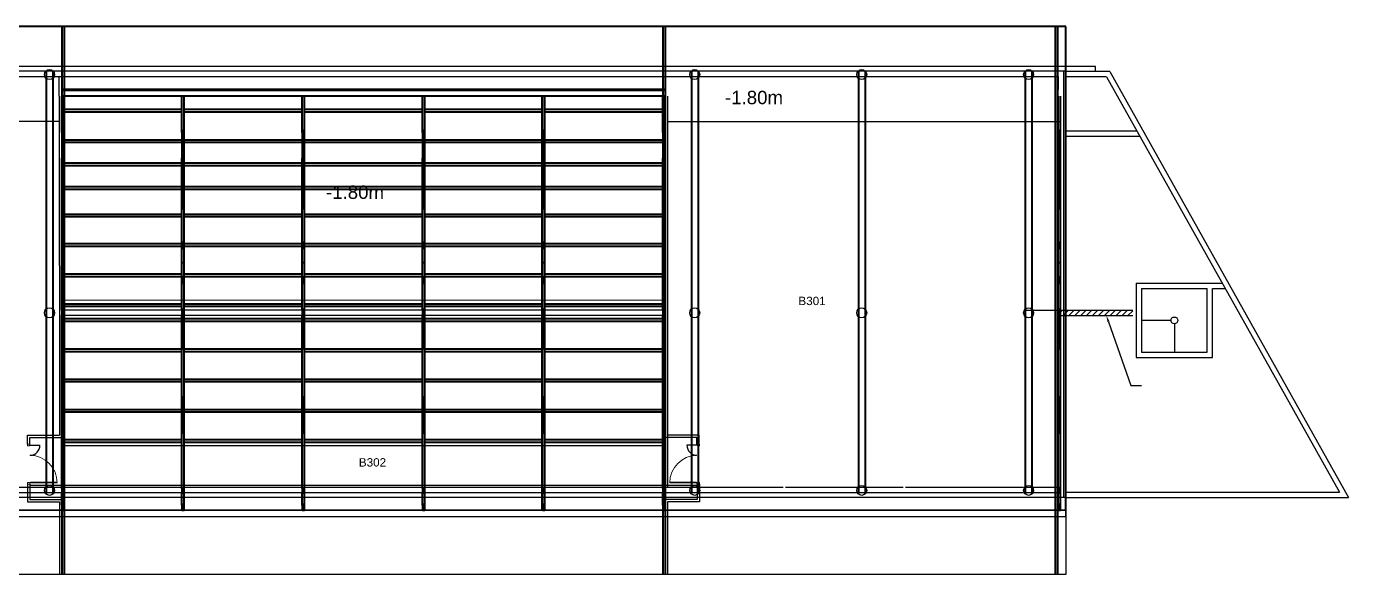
# Model space of a CAD drawing. Header units: millimetres. Extents: x 2006 to 2122, y 764 to 933.
# Drawn here: x 2053.17 to 2092.76, y 916.21 to 932.62 of the extents above; entities that cross this region are included whole.
import ezdxf

# ---------------------------------------------------------------- set-up
doc = ezdxf.new("R2010")
doc.units = ezdxf.units.MM
doc.linetypes.add('CACHE', pattern=[0.375, 0.25, -0.125])
for name, color, linetype in [('-1.80', 3, 'Continuous'), ('B14_Cloisonnement existant', 4, 'Continuous'), ('B14_Maçonnerie céée', 5, 'Continuous'), ('B14_Maçonnerie Existante', 5, 'Continuous'), ('B14_Menuiseries intérieures', 251, 'Continuous'), ('B14_Numérotation locaux', 251, 'Continuous'), ('B14_Platelage combles', 30, 'Continuous'), ('Nom. Texte', 250, 'Continuous')]:
    doc.layers.add(name, color=color, linetype=linetype)
doc.layers.add('B14_Charpente', color=44, linetype='Continuous', lineweight=40)
doc.styles.get("Standard").update_dxf_attribs({"font": 'arial.ttf'})

msp = doc.modelspace()

# ---------------------------------------------------------------- linework, layer by layer
at = {"layer": '-1.80'}
for p, q in [((2054.15, 930.53), (2054.15, 931.113)), ((2043.57, 929.774), (2054.151, 929.779)), ((2072.37, 929.771), (2084.135, 929.771)), ((2054.223, 924.425), (2072.297, 924.432)), ((2072.365, 920.385), (2072.365, 918.814))]:
    msp.add_line(p, q, dxfattribs=at)
at = {"layer": 'B14_Charpente'}
for p, q in [((2084.295, 932.617), (2006.757, 932.617)), ((2054.225, 932.617), (2054.225, 916.208)), ((2054.295, 932.617), (2054.295, 916.208)), ((2072.225, 932.617), (2072.225, 916.208)), ((2072.295, 932.617), (2072.295, 916.208)), ((2083.97, 932.617), (2083.97, 916.208)), ((2084.04, 932.617), (2084.04, 916.208)), ((2084.295, 930.53), (2084.295, 932.617)), ((2053.76, 931.274), (2053.76, 918.654)), ((2053.96, 931.274), (2053.96, 918.654)), ((2073.08, 931.274), (2073.08, 918.654)), ((2073.28, 931.274), (2073.28, 918.654)), ((2078.08, 931.274), (2078.08, 918.654)), ((2078.28, 931.274), (2078.28, 918.654)), ((2083.08, 931.274), (2083.08, 918.654)), ((2083.28, 931.274), (2083.28, 918.654)), ((2072.295, 930.725), (2054.225, 930.725)), ((2072.295, 930.695), (2054.225, 930.695)), ((2072.295, 930.531), (2054.225, 930.533)), ((2054.225, 929.499), (2054.225, 930.53)), ((2054.295, 929.499), (2054.295, 930.53)), ((2057.825, 929.499), (2057.825, 930.53)), ((2057.895, 929.499), (2057.895, 930.53)), ((2061.425, 929.499), (2061.425, 930.53)), ((2061.495, 929.499), (2061.495, 930.53)), ((2065.025, 929.499), (2065.025, 930.53)), ((2065.095, 929.499), (2065.095, 930.53)), ((2068.625, 929.499), (2068.625, 930.53)), ((2068.695, 929.499), (2068.695, 930.53)), ((2072.225, 929.499), (2072.225, 930.53)), ((2072.295, 929.499), (2072.295, 930.53)), ((2084.065, 929.499), (2084.065, 930.53)), ((2084.135, 929.499), (2084.135, 930.53)), ((2057.825, 930.129), (2054.295, 930.129)), ((2057.825, 930.054), (2054.295, 930.054)), ((2061.425, 930.129), (2057.895, 930.129)), ((2061.425, 930.054), (2057.895, 930.054)), ((2065.025, 930.129), (2061.495, 930.129)), ((2065.025, 930.054), (2061.495, 930.054)), ((2068.625, 930.129), (2065.095, 930.129)), ((2068.625, 930.054), (2065.095, 930.054)), ((2072.225, 930.129), (2068.695, 930.129)), ((2072.225, 930.054), (2068.695, 930.054)), ((2054.225, 928.614), (2054.295, 929.499)), ((2054.295, 928.614), (2054.225, 929.499)), ((2057.825, 929.214), (2054.295, 929.214)), ((2057.825, 928.614), (2057.895, 929.499)), ((2057.895, 928.614), (2057.825, 929.499)), ((2061.425, 929.214), (2057.895, 929.214)), ((2061.425, 928.614), (2061.495, 929.499)), ((2061.495, 928.614), (2061.425, 929.499)), ((2065.025, 929.214), (2061.495, 929.214)), ((2065.025, 928.614), (2065.095, 929.499)), ((2065.095, 928.614), (2065.025, 929.499)), ((2068.625, 929.214), (2065.095, 929.214)), ((2068.625, 928.614), (2068.695, 929.499)), ((2068.695, 928.614), (2068.625, 929.499)), ((2072.225, 929.214), (2068.695, 929.214)), ((2072.225, 928.614), (2072.295, 929.499)), ((2072.295, 928.614), (2072.225, 929.499)), ((2084.065, 928.614), (2084.135, 929.499)), ((2084.135, 928.614), (2084.065, 929.499)), ((2057.825, 929.139), (2054.295, 929.139)), ((2061.425, 929.139), (2057.895, 929.139)), ((2065.025, 929.139), (2061.495, 929.139)), ((2068.625, 929.139), (2065.095, 929.139)), ((2072.225, 929.139), (2068.695, 929.139)), ((2054.225, 924.139), (2054.225, 928.614)), ((2054.235, 928.614), (2054.235, 927.345)), ((2054.285, 927.345), (2054.285, 928.614)), ((2054.295, 924.139), (2054.295, 928.614)), ((2057.825, 928.519), (2054.295, 928.519)), ((2057.825, 928.444), (2054.295, 928.444)), ((2057.825, 924.139), (2057.825, 928.614)), ((2057.835, 928.614), (2057.835, 927.345)), ((2057.885, 927.345), (2057.885, 928.614)), ((2057.895, 924.139), (2057.895, 928.614)), ((2061.425, 928.519), (2057.895, 928.519)), ((2061.425, 928.444), (2057.895, 928.444)), ((2061.425, 924.139), (2061.425, 928.614)), ((2061.435, 928.614), (2061.435, 927.345)), ((2061.485, 927.345), (2061.485, 928.614)), ((2061.495, 924.139), (2061.495, 928.614)), ((2065.025, 928.519), (2061.495, 928.519)), ((2065.025, 928.444), (2061.495, 928.444)), ((2065.025, 924.139), (2065.025, 928.614)), ((2065.035, 928.614), (2065.035, 927.345)), ((2065.085, 927.345), (2065.085, 928.614)), ((2065.095, 924.139), (2065.095, 928.614)), ((2068.625, 928.519), (2065.095, 928.519)), ((2068.625, 928.444), (2065.095, 928.444)), ((2068.625, 924.139), (2068.625, 928.614)), ((2068.635, 928.614), (2068.635, 927.345)), ((2068.685, 927.345), (2068.685, 928.614)), ((2068.695, 924.139), (2068.695, 928.614)), ((2072.225, 928.519), (2068.695, 928.519)), ((2072.225, 928.444), (2068.695, 928.444)), ((2072.225, 924.139), (2072.225, 928.614)), ((2072.235, 928.614), (2072.235, 927.345)), ((2072.285, 927.345), (2072.285, 928.614)), ((2072.295, 924.139), (2072.295, 928.614)), ((2084.065, 924.139), (2084.065, 928.614)), ((2084.075, 928.614), (2084.075, 927.345)), ((2084.125, 927.345), (2084.125, 928.614)), ((2084.135, 924.139), (2084.135, 928.614)), ((2054.285, 928.129), (2054.235, 928.129)), ((2057.885, 928.129), (2057.835, 928.129)), ((2061.485, 928.129), (2061.435, 928.129)), ((2065.085, 928.129), (2065.035, 928.129)), ((2068.685, 928.129), (2068.635, 928.129)), ((2072.285, 928.129), (2072.235, 928.129)), ((2084.125, 928.129), (2084.075, 928.129)), ((2057.825, 927.814), (2054.295, 927.814)), ((2057.825, 927.739), (2054.295, 927.739)), ((2061.425, 927.814), (2057.895, 927.814)), ((2061.425, 927.739), (2057.895, 927.739)), ((2065.025, 927.814), (2061.495, 927.814)), ((2065.025, 927.739), (2061.495, 927.739)), ((2068.625, 927.814), (2065.095, 927.814)), ((2068.625, 927.739), (2065.095, 927.739)), ((2072.225, 927.814), (2068.695, 927.814)), ((2072.225, 927.739), (2068.695, 927.739)), ((2054.235, 927.171), (2054.285, 927.345)), ((2054.285, 927.171), (2054.235, 927.345)), ((2057.835, 927.171), (2057.885, 927.345)), ((2057.885, 927.171), (2057.835, 927.345)), ((2061.435, 927.171), (2061.485, 927.345)), ((2061.485, 927.171), (2061.435, 927.345)), ((2065.035, 927.171), (2065.085, 927.345)), ((2065.085, 927.171), (2065.035, 927.345)), ((2068.635, 927.171), (2068.685, 927.345)), ((2068.685, 927.171), (2068.635, 927.345)), ((2072.235, 927.171), (2072.285, 927.345)), ((2072.285, 927.171), (2072.235, 927.345)), ((2084.075, 927.171), (2084.125, 927.345)), ((2084.125, 927.171), (2084.075, 927.345)), ((2057.825, 926.989), (2054.295, 926.989)), ((2057.825, 926.914), (2054.295, 926.914)), ((2061.425, 926.989), (2057.895, 926.989)), ((2061.425, 926.914), (2057.895, 926.914)), ((2065.025, 926.989), (2061.495, 926.989)), ((2065.025, 926.914), (2061.495, 926.914)), ((2068.625, 926.989), (2065.095, 926.989)), ((2068.625, 926.914), (2065.095, 926.914)), ((2072.225, 926.989), (2068.695, 926.989)), ((2072.225, 926.914), (2068.695, 926.914)), ((2054.225, 925.975), (2054.295, 926.152)), ((2054.295, 925.975), (2054.225, 926.152)), ((2057.825, 926.104), (2054.295, 926.104)), ((2057.825, 925.975), (2057.895, 926.152)), ((2057.895, 925.975), (2057.825, 926.152)), ((2061.425, 926.104), (2057.895, 926.104)), ((2061.425, 925.975), (2061.495, 926.152)), ((2061.495, 925.975), (2061.425, 926.152)), ((2065.025, 926.104), (2061.495, 926.104)), ((2065.025, 925.975), (2065.095, 926.152)), ((2065.095, 925.975), (2065.025, 926.152)), ((2068.625, 926.104), (2065.095, 926.104)), ((2068.625, 925.975), (2068.695, 926.152)), ((2068.695, 925.975), (2068.625, 926.152)), ((2072.225, 926.104), (2068.695, 926.104)), ((2072.225, 925.975), (2072.295, 926.152)), ((2072.295, 925.975), (2072.225, 926.152)), ((2084.065, 925.975), (2084.135, 926.152)), ((2084.135, 925.975), (2084.065, 926.152)), ((2057.825, 926.029), (2054.295, 926.029)), ((2061.425, 926.029), (2057.895, 926.029)), ((2065.025, 926.029), (2061.495, 926.029)), ((2068.625, 926.029), (2065.095, 926.029)), ((2072.225, 926.029), (2068.695, 926.029)), ((2054.295, 925.545), (2054.225, 925.545)), ((2057.895, 925.545), (2057.825, 925.545)), ((2061.495, 925.545), (2061.425, 925.545)), ((2065.095, 925.545), (2065.025, 925.545)), ((2068.695, 925.545), (2068.625, 925.545)), ((2072.295, 925.545), (2072.225, 925.545)), ((2084.135, 925.545), (2084.065, 925.545)), ((2054.225, 924.928), (2054.295, 925.108)), ((2054.295, 924.928), (2054.225, 925.108)), ((2057.825, 925.199), (2054.295, 925.199)), ((2057.825, 925.124), (2054.295, 925.124)), ((2057.825, 924.928), (2057.895, 925.108)), ((2057.895, 924.928), (2057.825, 925.108)), ((2061.425, 925.199), (2057.895, 925.199)), ((2061.425, 925.124), (2057.895, 925.124)), ((2061.425, 924.928), (2061.495, 925.108)), ((2061.495, 924.928), (2061.425, 925.108)), ((2065.025, 925.199), (2061.495, 925.199)), ((2065.025, 925.124), (2061.495, 925.124)), ((2065.025, 924.928), (2065.095, 925.108)), ((2065.095, 924.928), (2065.025, 925.108)), ((2068.625, 925.199), (2065.095, 925.199)), ((2068.625, 925.124), (2065.095, 925.124)), ((2068.625, 924.928), (2068.695, 925.108)), ((2068.695, 924.928), (2068.625, 925.108)), ((2072.225, 925.199), (2068.695, 925.199)), ((2072.225, 925.124), (2068.695, 925.124)), ((2072.225, 924.928), (2072.295, 925.108)), ((2072.295, 924.928), (2072.225, 925.108)), ((2084.065, 924.928), (2084.135, 925.108)), ((2084.135, 924.928), (2084.065, 925.108)), ((2054.225, 923.949), (2054.295, 924.139)), ((2054.295, 923.949), (2054.225, 924.139)), ((2057.825, 924.304), (2054.295, 924.304)), ((2057.825, 924.229), (2054.295, 924.229)), ((2057.825, 923.949), (2057.895, 924.139)), ((2057.895, 923.949), (2057.825, 924.139)), ((2061.425, 924.304), (2057.895, 924.304)), ((2061.425, 924.229), (2057.895, 924.229)), ((2061.425, 923.949), (2061.495, 924.139)), ((2061.495, 923.949), (2061.425, 924.139)), ((2065.025, 924.304), (2061.495, 924.304)), ((2065.025, 924.229), (2061.495, 924.229)), ((2065.025, 923.949), (2065.095, 924.139)), ((2065.095, 923.949), (2065.025, 924.139)), ((2068.625, 924.304), (2065.095, 924.304)), ((2068.625, 924.229), (2065.095, 924.229)), ((2068.625, 923.949), (2068.695, 924.139)), ((2068.695, 923.949), (2068.625, 924.139)), ((2072.225, 924.304), (2068.695, 924.304)), ((2072.225, 924.229), (2068.695, 924.229)), ((2072.225, 923.949), (2072.295, 924.139)), ((2072.295, 923.949), (2072.225, 924.139)), ((2084.065, 923.949), (2084.135, 924.139)), ((2084.135, 923.949), (2084.065, 924.139)), ((2054.225, 918.794), (2054.225, 923.949)), ((2054.235, 923.156), (2054.235, 923.949)), ((2054.285, 923.156), (2054.285, 923.949)), ((2054.295, 918.794), (2054.295, 923.949)), ((2057.825, 923.859), (2054.295, 923.859)), ((2057.825, 923.784), (2054.295, 923.784)), ((2057.825, 918.794), (2057.825, 923.949)), ((2057.835, 923.156), (2057.835, 923.949)), ((2057.885, 923.156), (2057.885, 923.949)), ((2057.895, 918.794), (2057.895, 923.949)), ((2061.425, 923.859), (2057.895, 923.859)), ((2061.425, 923.784), (2057.895, 923.784)), ((2061.425, 918.794), (2061.425, 923.949)), ((2061.435, 923.156), (2061.435, 923.949)), ((2061.485, 923.156), (2061.485, 923.949)), ((2061.495, 918.794), (2061.495, 923.949)), ((2065.025, 923.859), (2061.495, 923.859)), ((2065.025, 923.784), (2061.495, 923.784)), ((2065.025, 918.794), (2065.025, 923.949)), ((2065.035, 923.156), (2065.035, 923.949)), ((2065.085, 923.156), (2065.085, 923.949)), ((2065.095, 918.794), (2065.095, 923.949)), ((2068.625, 923.859), (2065.095, 923.859)), ((2068.625, 923.784), (2065.095, 923.784)), ((2068.625, 918.794), (2068.625, 923.949)), ((2068.635, 923.156), (2068.635, 923.949)), ((2068.685, 923.156), (2068.685, 923.949)), ((2068.695, 918.794), (2068.695, 923.949)), ((2072.225, 923.859), (2068.695, 923.859)), ((2072.225, 923.784), (2068.695, 923.784)), ((2072.225, 918.794), (2072.225, 923.949)), ((2072.235, 923.156), (2072.235, 923.949)), ((2072.285, 923.156), (2072.285, 923.949)), ((2072.295, 918.794), (2072.295, 923.949)), ((2084.065, 918.794), (2084.065, 923.949)), ((2084.075, 923.156), (2084.075, 923.949)), ((2084.125, 923.156), (2084.125, 923.949)), ((2084.135, 918.794), (2084.135, 923.949)), ((2054.235, 922.98), (2054.285, 923.156)), ((2054.285, 922.98), (2054.235, 923.156)), ((2057.825, 922.954), (2054.295, 922.954)), ((2057.825, 922.879), (2054.295, 922.879)), ((2057.835, 922.98), (2057.885, 923.156)), ((2057.885, 922.98), (2057.835, 923.156)), ((2061.425, 922.954), (2057.895, 922.954)), ((2061.425, 922.879), (2057.895, 922.879)), ((2061.435, 922.98), (2061.485, 923.156)), ((2061.485, 922.98), (2061.435, 923.156)), ((2065.025, 922.954), (2061.495, 922.954)), ((2065.025, 922.879), (2061.495, 922.879)), ((2065.035, 922.98), (2065.085, 923.156)), ((2065.085, 922.98), (2065.035, 923.156)), ((2068.625, 922.954), (2065.095, 922.954)), ((2068.625, 922.879), (2065.095, 922.879)), ((2068.635, 922.98), (2068.685, 923.156)), ((2068.685, 922.98), (2068.635, 923.156)), ((2072.225, 922.954), (2068.695, 922.954)), ((2072.225, 922.879), (2068.695, 922.879)), ((2072.235, 922.98), (2072.285, 923.156)), ((2072.285, 922.98), (2072.235, 923.156)), ((2084.075, 922.98), (2084.125, 923.156)), ((2084.125, 922.98), (2084.075, 923.156)), ((2057.825, 922.049), (2054.295, 922.049)), ((2057.825, 921.974), (2054.295, 921.974)), ((2061.425, 922.049), (2057.895, 922.049)), ((2061.425, 921.974), (2057.895, 921.974)), ((2065.025, 922.049), (2061.495, 922.049)), ((2065.025, 921.974), (2061.495, 921.974)), ((2068.625, 922.049), (2065.095, 922.049)), ((2068.625, 921.974), (2065.095, 921.974)), ((2072.225, 922.049), (2068.695, 922.049)), ((2072.225, 921.974), (2068.695, 921.974)), ((2054.235, 921.414), (2054.285, 921.514)), ((2054.285, 921.414), (2054.235, 921.514)), ((2054.235, 921.414), (2054.235, 920.629)), ((2054.285, 920.629), (2054.285, 921.414)), ((2057.835, 921.414), (2057.885, 921.514)), ((2057.885, 921.414), (2057.835, 921.514)), ((2057.835, 921.414), (2057.835, 920.629)), ((2057.885, 920.629), (2057.885, 921.414)), ((2061.435, 921.414), (2061.485, 921.514)), ((2061.485, 921.414), (2061.435, 921.514)), ((2061.435, 921.414), (2061.435, 920.629)), ((2061.485, 920.629), (2061.485, 921.414)), ((2065.035, 921.414), (2065.085, 921.514)), ((2065.085, 921.414), (2065.035, 921.514)), ((2065.035, 921.414), (2065.035, 920.629)), ((2065.085, 920.629), (2065.085, 921.414)), ((2068.635, 921.414), (2068.685, 921.514)), ((2068.685, 921.414), (2068.635, 921.514)), ((2068.635, 921.414), (2068.635, 920.629)), ((2068.685, 920.629), (2068.685, 921.414)), ((2072.235, 921.414), (2072.285, 921.514)), ((2072.285, 921.414), (2072.235, 921.514)), ((2072.235, 921.414), (2072.235, 920.629)), ((2072.285, 920.629), (2072.285, 921.414)), ((2084.075, 921.414), (2084.125, 921.514)), ((2084.125, 921.414), (2084.075, 921.514)), ((2084.075, 921.414), (2084.075, 920.629)), ((2084.125, 920.629), (2084.125, 921.414)), ((2057.825, 921.144), (2054.295, 921.144)), ((2057.825, 921.069), (2054.295, 921.069)), ((2061.425, 921.144), (2057.895, 921.144)), ((2061.425, 921.069), (2057.895, 921.069)), ((2065.025, 921.144), (2061.495, 921.144)), ((2065.025, 921.069), (2061.495, 921.069)), ((2068.625, 921.144), (2065.095, 921.144)), ((2068.625, 921.069), (2065.095, 921.069)), ((2072.225, 921.144), (2068.695, 921.144)), ((2072.225, 921.069), (2068.695, 921.069)), ((2054.235, 920.455), (2054.285, 920.629)), ((2054.285, 920.455), (2054.235, 920.629)), ((2057.835, 920.455), (2057.885, 920.629)), ((2057.885, 920.455), (2057.835, 920.629)), ((2061.435, 920.455), (2061.485, 920.629)), ((2061.485, 920.455), (2061.435, 920.629)), ((2065.035, 920.455), (2065.085, 920.629)), ((2065.085, 920.455), (2065.035, 920.629)), ((2068.635, 920.455), (2068.685, 920.629)), ((2068.685, 920.455), (2068.635, 920.629)), ((2072.235, 920.455), (2072.285, 920.629)), ((2072.285, 920.455), (2072.235, 920.629)), ((2084.075, 920.455), (2084.125, 920.629)), ((2084.125, 920.455), (2084.075, 920.629)), ((2057.825, 920.239), (2054.295, 920.239)), ((2057.825, 920.164), (2054.295, 920.164)), ((2061.425, 920.239), (2057.895, 920.239)), ((2061.425, 920.164), (2057.895, 920.164)), ((2065.025, 920.239), (2061.495, 920.239)), ((2065.025, 920.164), (2061.495, 920.164)), ((2068.625, 920.239), (2065.095, 920.239)), ((2068.625, 920.164), (2065.095, 920.164)), ((2072.225, 920.239), (2068.695, 920.239)), ((2072.225, 920.164), (2068.695, 920.164)), ((2054.225, 918.654), (2054.295, 918.794)), ((2054.295, 918.654), (2054.225, 918.794)), ((2054.225, 918.304), (2054.225, 918.654)), ((2054.295, 918.304), (2054.295, 918.654)), ((2057.825, 918.654), (2057.895, 918.794)), ((2057.895, 918.654), (2057.825, 918.794)), ((2057.825, 918.304), (2057.825, 918.654)), ((2057.895, 918.304), (2057.895, 918.654)), ((2061.425, 918.654), (2061.495, 918.794)), ((2061.495, 918.654), (2061.425, 918.794)), ((2061.425, 918.304), (2061.425, 918.654)), ((2061.495, 918.304), (2061.495, 918.654)), ((2065.025, 918.654), (2065.095, 918.794)), ((2065.095, 918.654), (2065.025, 918.794)), ((2065.025, 918.304), (2065.025, 918.654)), ((2065.095, 918.304), (2065.095, 918.654)), ((2068.625, 918.654), (2068.695, 918.794)), ((2068.695, 918.654), (2068.625, 918.794)), ((2068.625, 918.304), (2068.625, 918.654)), ((2068.695, 918.304), (2068.695, 918.654)), ((2072.225, 918.654), (2072.295, 918.794)), ((2072.295, 918.654), (2072.225, 918.794)), ((2072.225, 918.304), (2072.225, 918.654)), ((2072.295, 918.304), (2072.295, 918.654)), ((2084.065, 918.654), (2084.135, 918.794)), ((2084.135, 918.654), (2084.065, 918.794)), ((2084.065, 918.304), (2084.065, 918.654)), ((2084.135, 918.304), (2084.135, 918.654)), ((2054.225, 918.133), (2054.295, 918.304)), ((2054.295, 918.133), (2054.225, 918.304)), ((2057.825, 918.133), (2057.895, 918.304)), ((2057.895, 918.133), (2057.825, 918.304)), ((2061.425, 918.133), (2061.495, 918.304)), ((2061.495, 918.133), (2061.425, 918.304)), ((2065.025, 918.133), (2065.095, 918.304)), ((2065.095, 918.133), (2065.025, 918.304)), ((2068.625, 918.133), (2068.695, 918.304)), ((2068.695, 918.133), (2068.625, 918.304)), ((2072.225, 918.133), (2072.295, 918.304)), ((2072.295, 918.133), (2072.225, 918.304)), ((2084.065, 918.133), (2084.135, 918.304)), ((2084.135, 918.133), (2084.065, 918.304))]:
    msp.add_line(p, q, dxfattribs=at)
for points in [[(2054.225, 928.614), (2054.295, 928.614), (2054.295, 929.499), (2054.225, 929.499)], [(2057.825, 928.614), (2057.895, 928.614), (2057.895, 929.499), (2057.825, 929.499)], [(2061.425, 928.614), (2061.495, 928.614), (2061.495, 929.499), (2061.425, 929.499)], [(2065.025, 928.614), (2065.095, 928.614), (2065.095, 929.499), (2065.025, 929.499)], [(2068.625, 928.614), (2068.695, 928.614), (2068.695, 929.499), (2068.625, 929.499)], [(2072.225, 928.614), (2072.295, 928.614), (2072.295, 929.499), (2072.225, 929.499)], [(2084.065, 928.614), (2084.135, 928.614), (2084.135, 929.499), (2084.065, 929.499)], [(2054.285, 927.345), (2054.235, 927.345), (2054.235, 927.171), (2054.285, 927.171)], [(2057.885, 927.345), (2057.835, 927.345), (2057.835, 927.171), (2057.885, 927.171)], [(2061.485, 927.345), (2061.435, 927.345), (2061.435, 927.171), (2061.485, 927.171)], [(2065.085, 927.345), (2065.035, 927.345), (2065.035, 927.171), (2065.085, 927.171)], [(2068.685, 927.345), (2068.635, 927.345), (2068.635, 927.171), (2068.685, 927.171)], [(2072.285, 927.345), (2072.235, 927.345), (2072.235, 927.171), (2072.285, 927.171)], [(2084.125, 927.345), (2084.075, 927.345), (2084.075, 927.171), (2084.125, 927.171)], [(2054.225, 925.975), (2054.295, 925.975), (2054.295, 926.152), (2054.225, 926.152)], [(2057.825, 925.975), (2057.895, 925.975), (2057.895, 926.152), (2057.825, 926.152)], [(2061.425, 925.975), (2061.495, 925.975), (2061.495, 926.152), (2061.425, 926.152)], [(2065.025, 925.975), (2065.095, 925.975), (2065.095, 926.152), (2065.025, 926.152)], [(2068.625, 925.975), (2068.695, 925.975), (2068.695, 926.152), (2068.625, 926.152)], [(2072.225, 925.975), (2072.295, 925.975), (2072.295, 926.152), (2072.225, 926.152)], [(2084.065, 925.975), (2084.135, 925.975), (2084.135, 926.152), (2084.065, 926.152)], [(2054.225, 924.928), (2054.295, 924.928), (2054.295, 925.108), (2054.225, 925.108)], [(2057.825, 924.928), (2057.895, 924.928), (2057.895, 925.108), (2057.825, 925.108)], [(2061.425, 924.928), (2061.495, 924.928), (2061.495, 925.108), (2061.425, 925.108)], [(2065.025, 924.928), (2065.095, 924.928), (2065.095, 925.108), (2065.025, 925.108)], [(2068.625, 924.928), (2068.695, 924.928), (2068.695, 925.108), (2068.625, 925.108)], [(2072.225, 924.928), (2072.295, 924.928), (2072.295, 925.108), (2072.225, 925.108)], [(2084.065, 924.928), (2084.135, 924.928), (2084.135, 925.108), (2084.065, 925.108)], [(2054.225, 923.949), (2054.295, 923.949), (2054.295, 924.139), (2054.225, 924.139)], [(2057.825, 923.949), (2057.895, 923.949), (2057.895, 924.139), (2057.825, 924.139)], [(2061.425, 923.949), (2061.495, 923.949), (2061.495, 924.139), (2061.425, 924.139)], [(2065.025, 923.949), (2065.095, 923.949), (2065.095, 924.139), (2065.025, 924.139)], [(2068.625, 923.949), (2068.695, 923.949), (2068.695, 924.139), (2068.625, 924.139)], [(2072.225, 923.949), (2072.295, 923.949), (2072.295, 924.139), (2072.225, 924.139)], [(2084.065, 923.949), (2084.135, 923.949), (2084.135, 924.139), (2084.065, 924.139)], [(2054.285, 923.156), (2054.235, 923.156), (2054.235, 922.98), (2054.285, 922.98)], [(2057.885, 923.156), (2057.835, 923.156), (2057.835, 922.98), (2057.885, 922.98)], [(2061.485, 923.156), (2061.435, 923.156), (2061.435, 922.98), (2061.485, 922.98)], [(2065.085, 923.156), (2065.035, 923.156), (2065.035, 922.98), (2065.085, 922.98)], [(2068.685, 923.156), (2068.635, 923.156), (2068.635, 922.98), (2068.685, 922.98)], [(2072.285, 923.156), (2072.235, 923.156), (2072.235, 922.98), (2072.285, 922.98)], [(2084.125, 923.156), (2084.075, 923.156), (2084.075, 922.98), (2084.125, 922.98)], [(2054.285, 921.514), (2054.235, 921.514), (2054.235, 921.414), (2054.285, 921.414)], [(2057.885, 921.514), (2057.835, 921.514), (2057.835, 921.414), (2057.885, 921.414)], [(2061.485, 921.514), (2061.435, 921.514), (2061.435, 921.414), (2061.485, 921.414)], [(2065.085, 921.514), (2065.035, 921.514), (2065.035, 921.414), (2065.085, 921.414)], [(2068.685, 921.514), (2068.635, 921.514), (2068.635, 921.414), (2068.685, 921.414)], [(2072.285, 921.514), (2072.235, 921.514), (2072.235, 921.414), (2072.285, 921.414)], [(2084.125, 921.514), (2084.075, 921.514), (2084.075, 921.414), (2084.125, 921.414)], [(2054.285, 920.629), (2054.235, 920.629), (2054.235, 920.455), (2054.285, 920.455)], [(2057.885, 920.629), (2057.835, 920.629), (2057.835, 920.455), (2057.885, 920.455)], [(2061.485, 920.629), (2061.435, 920.629), (2061.435, 920.455), (2061.485, 920.455)], [(2065.085, 920.629), (2065.035, 920.629), (2065.035, 920.455), (2065.085, 920.455)], [(2068.685, 920.629), (2068.635, 920.629), (2068.635, 920.455), (2068.685, 920.455)], [(2072.285, 920.629), (2072.235, 920.629), (2072.235, 920.455), (2072.285, 920.455)], [(2084.125, 920.629), (2084.075, 920.629), (2084.075, 920.455), (2084.125, 920.455)], [(2054.225, 918.654), (2054.295, 918.654), (2054.295, 918.794), (2054.225, 918.794)], [(2057.825, 918.654), (2057.895, 918.654), (2057.895, 918.794), (2057.825, 918.794)], [(2061.425, 918.654), (2061.495, 918.654), (2061.495, 918.794), (2061.425, 918.794)], [(2065.025, 918.654), (2065.095, 918.654), (2065.095, 918.794), (2065.025, 918.794)], [(2068.625, 918.654), (2068.695, 918.654), (2068.695, 918.794), (2068.625, 918.794)], [(2072.225, 918.654), (2072.295, 918.654), (2072.295, 918.794), (2072.225, 918.794)], [(2084.065, 918.654), (2084.135, 918.654), (2084.135, 918.794), (2084.065, 918.794)], [(2054.225, 918.133), (2054.295, 918.133), (2054.295, 918.304), (2054.225, 918.304)], [(2057.825, 918.133), (2057.895, 918.133), (2057.895, 918.304), (2057.825, 918.304)], [(2061.425, 918.133), (2061.495, 918.133), (2061.495, 918.304), (2061.425, 918.304)], [(2065.025, 918.133), (2065.095, 918.133), (2065.095, 918.304), (2065.025, 918.304)], [(2068.625, 918.133), (2068.695, 918.133), (2068.695, 918.304), (2068.625, 918.304)], [(2072.225, 918.133), (2072.295, 918.133), (2072.295, 918.304), (2072.225, 918.304)], [(2084.065, 918.133), (2084.135, 918.133), (2084.135, 918.304), (2084.065, 918.304)]]:
    msp.add_lwpolyline(points, close=True, dxfattribs=at)
at = {"layer": 'B14_Cloisonnement existant'}
for p, q in [((2054.15, 930.53), (2054.155, 920.385)), ((2054.221, 930.53), (2054.225, 920.315)), ((2072.3, 930.53), (2072.295, 920.315)), ((2072.369, 930.53), (2072.365, 920.385)), ((2053.203, 920.384), (2054.155, 920.385)), ((2053.203, 920.114), (2053.203, 920.384)), ((2053.273, 920.314), (2054.225, 920.315)), ((2053.273, 920.114), (2053.273, 920.314)), ((2073.247, 920.314), (2072.295, 920.315)), ((2073.317, 920.384), (2072.365, 920.385)), ((2073.247, 920.114), (2073.247, 920.314)), ((2073.317, 920.114), (2073.317, 920.384)), ((2053.198, 918.915), (2053.198, 918.814)), ((2053.198, 918.814), (2053.198, 918.383)), ((2053.268, 918.915), (2053.268, 918.814)), ((2053.268, 918.814), (2053.268, 918.454)), ((2073.252, 918.915), (2073.252, 918.814)), ((2073.252, 918.814), (2073.252, 918.454)), ((2073.322, 918.915), (2073.322, 918.814)), ((2073.322, 918.814), (2073.322, 918.383)), ((2053.198, 918.383), (2054.155, 918.383)), ((2053.268, 918.454), (2054.225, 918.454)), ((2054.155, 918.383), (2054.155, 916.208)), ((2054.225, 918.454), (2054.225, 916.208)), ((2073.252, 918.454), (2072.295, 918.454)), ((2072.295, 918.454), (2072.295, 916.208)), ((2073.322, 918.383), (2072.365, 918.383)), ((2072.365, 918.383), (2072.365, 916.208))]:
    msp.add_line(p, q, dxfattribs=at)
msp.add_lwpolyline([(2068.605, 930.53), (2068.625, 930.53), (2068.625, 918.133), (2068.605, 918.133)], close=True, dxfattribs=at)
at = {"layer": 'B14_Maçonnerie céée'}
for centre in [(2053.86, 931.176), (2073.18, 931.176), (2078.18, 931.176), (2083.18, 931.176), (2053.86, 924.044), (2073.18, 924.044), (2078.18, 924.044), (2083.18, 924.044), (2053.86, 918.728), (2073.18, 918.728), (2078.18, 918.728), (2083.18, 918.728)]:
    msp.add_circle(centre, 0.15, dxfattribs=at)
at = {"layer": 'B14_Maçonnerie Existante'}
for p, q in [((2084.295, 931.414), (2040.89, 931.414)), ((2084.295, 931.274), (2040.932, 931.274)), ((2084.225, 931.274), (2084.225, 918.514)), ((2085.18, 931.414), (2084.295, 931.414)), ((2085.61, 931.264), (2084.295, 931.264)), ((2085.18, 931.264), (2085.18, 931.414)), ((2084.065, 931.11), (2041.092, 931.114)), ((2084.065, 931.114), (2084.065, 930.725)), ((2085.516, 931.104), (2084.295, 931.104)), ((2084.065, 930.53), (2084.065, 918.784)), ((2084.295, 930.53), (2084.295, 916.208)), ((2084.295, 929.493), (2086.419, 929.493)), ((2084.295, 929.333), (2086.509, 929.333)), ((2086.396, 924.931), (2088.978, 924.931)), ((2086.396, 924.931), (2086.396, 922.705)), ((2086.556, 924.771), (2088.53, 924.771)), ((2086.556, 924.771), (2086.556, 922.865)), ((2086.556, 924.771), (2086.556, 922.865)), ((2088.53, 922.865), (2088.53, 924.771)), ((2088.69, 924.771), (2089.068, 924.771)), ((2088.69, 922.705), (2088.69, 924.771)), ((2057.825, 924.124), (2054.295, 924.124)), ((2061.425, 924.124), (2057.895, 924.124)), ((2065.025, 924.124), (2061.495, 924.124)), ((2068.625, 924.124), (2065.095, 924.124)), ((2072.225, 924.124), (2068.695, 924.124)), ((2084.065, 924.124), (2086.298, 924.124)), ((2084.14, 924.071), (2084.193, 924.124)), ((2084.21, 923.964), (2084.37, 924.124)), ((2084.387, 923.964), (2084.547, 924.124)), ((2084.564, 923.964), (2084.724, 924.124)), ((2084.741, 923.964), (2084.901, 924.124)), ((2084.917, 923.964), (2085.077, 924.124)), ((2085.094, 923.964), (2085.254, 924.124)), ((2085.271, 923.964), (2085.431, 924.124)), ((2085.448, 923.964), (2085.608, 924.124)), ((2085.624, 923.964), (2085.784, 924.124)), ((2085.801, 923.964), (2085.961, 924.124)), ((2085.978, 923.964), (2086.138, 924.124)), ((2086.155, 923.964), (2086.298, 924.108)), ((2057.825, 923.964), (2054.295, 923.964)), ((2061.425, 923.964), (2057.895, 923.964)), ((2065.025, 923.964), (2061.495, 923.964)), ((2068.625, 923.964), (2065.095, 923.964)), ((2072.225, 923.964), (2068.695, 923.964)), ((2084.065, 923.964), (2086.298, 923.964)), ((2087.443, 923.818), (2086.556, 923.818)), ((2087.543, 923.718), (2087.543, 922.865)), ((2086.396, 922.705), (2088.69, 922.705)), ((2086.556, 922.865), (2088.53, 922.865)), ((2083.025, 918.654), (2013.918, 918.654)), ((2054.225, 918.814), (2050.695, 918.814)), ((2057.825, 918.814), (2054.295, 918.814)), ((2061.425, 918.814), (2057.895, 918.814)), ((2065.025, 918.814), (2061.495, 918.814)), ((2068.625, 918.814), (2065.095, 918.814)), ((2072.225, 918.814), (2068.695, 918.814)), ((2075.825, 918.814), (2072.295, 918.814)), ((2079.425, 918.814), (2075.895, 918.814)), ((2083.025, 918.814), (2079.495, 918.814)), ((2080.501, 918.814), (2079.495, 918.814)), ((2080.501, 918.654), (2079.495, 918.654)), ((2084.065, 918.814), (2083.095, 918.814)), ((2084.065, 918.654), (2083.095, 918.654)), ((2084.295, 918.674), (2092.487, 918.674)), ((2084.275, 918.514), (2014.275, 918.514)), ((2084.295, 918.514), (2092.76, 918.514)), ((2084.295, 916.208), (2015.216, 916.208))]:
    msp.add_line(p, q, dxfattribs=at)
at = {"layer": 'B14_Maçonnerie Existante', "ltscale": 10}
for p, q in [((2085.61, 931.264), (2092.76, 918.514)), ((2085.516, 931.104), (2092.487, 918.674))]:
    msp.add_line(p, q, dxfattribs=at)
at = {"layer": 'B14_Maçonnerie Existante', "color": 4}
for p, q in [((2084.14, 918.133), (2084.14, 930.53)), ((2084.275, 930.53), (2084.275, 918.133)), ((2084.295, 930.53), (2084.295, 918.133)), ((2084.295, 918.133), (2014.005, 918.133)), ((2084.295, 917.938), (2084.295, 918.133)), ((2084.295, 918.121), (2013.989, 918.121)), ((2084.295, 917.938), (2014.103, 917.938))]:
    msp.add_line(p, q, dxfattribs=at)
at = {"layer": 'B14_Maçonnerie Existante', "color": 9, "linetype": 'CACHE', "ltscale": 5}
msp.add_line((2083.095, 924.124), (2084.065, 924.124), dxfattribs=at)
at = {"layer": 'B14_Maçonnerie Existante'}
msp.add_lwpolyline([(2085.573, 923.775), (2086.239, 921.867), (2086.555, 921.867)], dxfattribs=at)
msp.add_circle((2087.543, 923.818), 0.1, dxfattribs=at)
msp.add_solid([(2085.541, 923.764), (2085.507, 923.964), (2085.604, 923.786)], dxfattribs=at)
at = {"layer": 'B14_Menuiseries intérieures', "lineweight": 9, "ltscale": 7}
for p, q in [((2053.198, 920.064), (2053.198, 920.114)), ((2053.273, 920.114), (2053.273, 920.079)), ((2073.247, 920.114), (2073.247, 920.079)), ((2073.322, 920.064), (2073.322, 920.114)), ((2053.258, 920.064), (2053.198, 920.064)), ((2053.258, 920.079), (2053.258, 920.064)), ((2053.273, 920.079), (2053.258, 920.079)), ((2073.247, 920.079), (2073.262, 920.079)), ((2073.262, 920.079), (2073.262, 920.064)), ((2073.262, 920.064), (2073.322, 920.064)), ((2053.198, 918.965), (2053.198, 918.915)), ((2053.258, 918.965), (2053.198, 918.965)), ((2053.258, 918.95), (2053.258, 918.965)), ((2053.273, 918.95), (2053.258, 918.95)), ((2053.273, 918.915), (2053.273, 918.95)), ((2053.288, 918.97), (2054.088, 918.97)), ((2053.288, 918.95), (2053.288, 918.97)), ((2053.288, 918.95), (2054.088, 918.95)), ((2073.232, 918.97), (2072.432, 918.97)), ((2073.232, 918.95), (2072.432, 918.95)), ((2073.232, 918.95), (2073.232, 918.97)), ((2073.247, 918.915), (2073.247, 918.95)), ((2073.247, 918.95), (2073.262, 918.95)), ((2073.262, 918.965), (2073.322, 918.965)), ((2073.262, 918.95), (2073.262, 918.965)), ((2073.322, 918.965), (2073.322, 918.915))]:
    msp.add_line(p, q, dxfattribs=at)
at = {"layer": 'B14_Menuiseries intérieures', "lineweight": 9}
for p, q in [((2053.198, 920.114), (2053.273, 920.114)), ((2073.322, 920.114), (2073.247, 920.114)), ((2053.198, 918.915), (2053.273, 918.915)), ((2073.322, 918.915), (2073.247, 918.915))]:
    msp.add_line(p, q, dxfattribs=at)
at = {"layer": 'B14_Menuiseries intérieures'}
for p, q in [((2053.273, 920.079), (2053.573, 920.079)), ((2073.247, 920.079), (2072.947, 920.079))]:
    msp.add_line(p, q, dxfattribs=at)
at = {"layer": 'B14_Menuiseries intérieures', "lineweight": 9, "ltscale": 7}
for centre, start, end in [((2053.258, 920.064), 180, 270), ((2073.262, 920.064), 270, 0), ((2053.288, 918.97), 90, 180), ((2073.232, 918.97), 0, 90)]:
    msp.add_arc(centre, 0, start, end, dxfattribs=at)
at = {"layer": 'B14_Menuiseries intérieures', "lineweight": 9}
for centre, start, end in [((2053.258, 918.949), 0.012, 88.9645), ((2073.262, 918.949), 91.0355, 179.988)]:
    msp.add_arc(centre, 0.83, start, end, dxfattribs=at)
at = {"layer": 'B14_Menuiseries intérieures'}
for centre, start, end in [((2053.273, 920.079), 271.6351, 0.0259), ((2073.247, 920.079), 179.9741, 268.3649)]:
    msp.add_arc(centre, 0.3, start, end, dxfattribs=at)
at = {"layer": 'B14_Platelage combles'}
for points in [[(2054.225, 920.076), (2054.225, 920.076), (2072.295, 920.076), (2072.295, 920.076)], [(2073.252, 918.876), (2073.252, 918.876), (2053.268, 918.876), (2053.268, 918.876)]]:
    msp.add_lwpolyline(points, dxfattribs=at)

# ---------------------------------------------------------------- texts
at = {"layer": 'B14_Numérotation locaux', "char_height": 0.25, "width": 2.1893, "attachment_point": 1}
for s, insert in [('B301', (2076.286, 924.525)), ('B302', (2063.123, 919.692))]:
    msp.add_mtext(s, dxfattribs=dict(at, insert=insert))
at = {"layer": 'Nom. Texte', "char_height": 0.4, "attachment_point": 1}
for insert in [(2074.086, 930.69), (2062.138, 927.855)]:
    msp.add_mtext_dynamic_manual_height_columns('-1.80m', width=3.93169, gutter_width=12.5, heights=[0], dxfattribs=dict(at, insert=insert))

doc.saveas('drawing.dxf')
